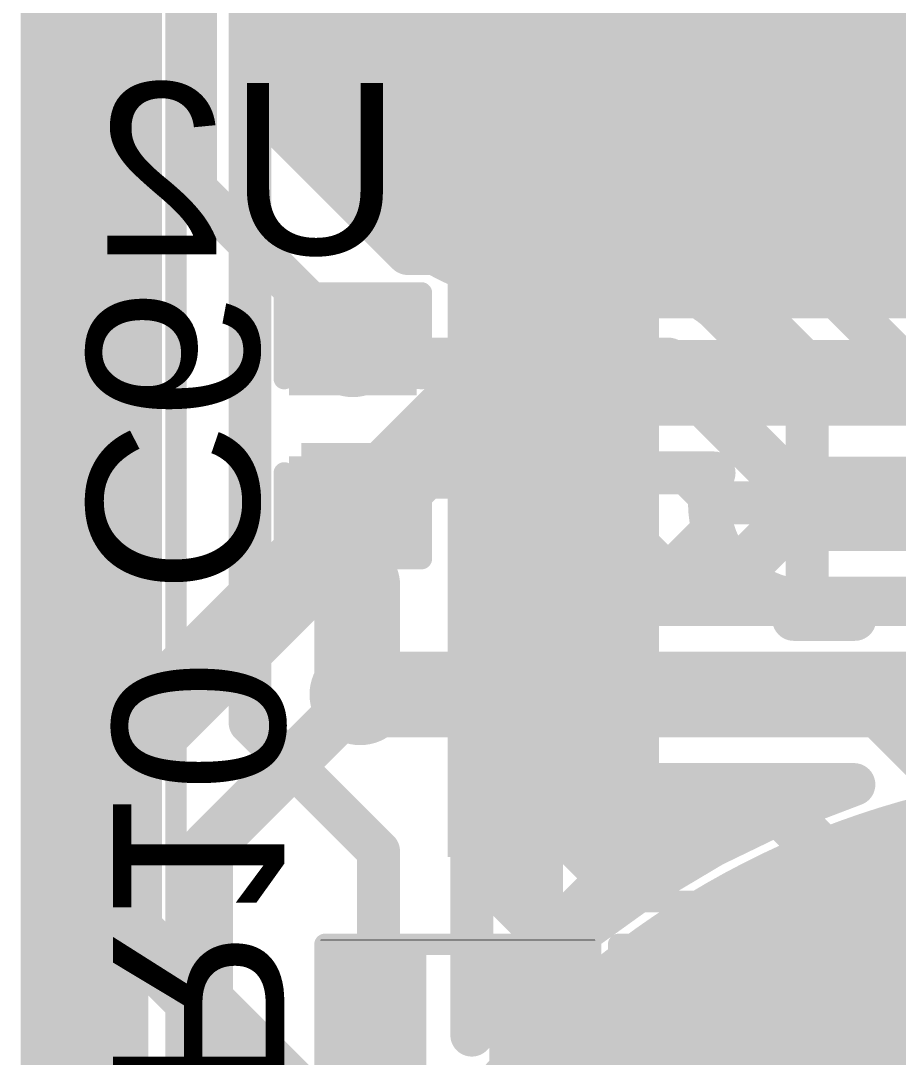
# Model space of a CAD drawing. Header units: millimetres. Extents: x -1.12 to 0.87, y -0.24 to 1.5.
# Drawn here: x -0.4455 to -0.2407, y 0.2747 to 0.5165 of the extents above; entities that cross this region are included whole.
import ezdxf

# ---------------------------------------------------------------- set-up
doc = ezdxf.new("R2010")
doc.units = ezdxf.units.MM
doc.header["$MEASUREMENT"] = 0
for name, color, linetype in [('BottomLayer', 5, 'Continuous'), ('BottomOverlay', 54, 'Continuous'), ('BottomPaste', 16, 'Continuous'), ('BottomSolder', 6, 'Continuous'), ('Mechanical2', 216, 'Continuous'), ('TopLayer', 1, 'Continuous'), ('TopOverlay', 2, 'Continuous'), ('TopPaste', 8, 'Continuous'), ('TopSolder', 216, 'Continuous'), ('ViaHoleLayer', 16, 'Continuous')]:
    doc.layers.add(name, color=color, linetype=linetype)
doc.styles.add('Arial', font='', dxfattribs={"height": 0.2})
doc.styles.get('Arial').set_extended_font_data('Arial')

# ---------------------------------------------------------------- blocks, each defined once
blk = doc.blocks.new('CAP_0402_B_10')
at = {"layer": 'BottomLayer'}
for points in [[(-0.009500000000000001, 0.0125), (-0.009499999999999998, -0.0125), (-0.0275, -0.0125), (-0.0275, 0.0125)], [(0.0275, 0.0125), (0.0275, -0.0125), (0.009500000000000001, -0.0125), (0.009499999999999998, 0.0125)]]:
    blk.add_hatch(color=5, dxfattribs=at).paths.add_polyline_path(points)
at = {"layer": 'BottomPaste'}
for points in [[(-0.009500000000000001, 0.0125), (-0.009499999999999998, -0.0125), (-0.0275, -0.0125), (-0.0275, 0.0125)], [(0.0275, 0.0125), (0.0275, -0.0125), (0.009500000000000001, -0.0125), (0.009499999999999998, 0.0125)]]:
    blk.add_hatch(color=16, dxfattribs=at).paths.add_polyline_path(points)
at = {"layer": 'BottomSolder'}
for points in [[(-0.007137800000000001, 0.0148622), (-0.007137799999999999, -0.0148622), (-0.0298622, -0.0148622), (-0.0298622, 0.0148622)], [(0.0298622, 0.0148622), (0.0298622, -0.0148622), (0.007137800000000001, -0.0148622), (0.007137799999999999, 0.0148622)]]:
    blk.add_hatch(color=6, dxfattribs=at).paths.add_polyline_path(points)
at = {"layer": 'BottomOverlay', "const_width": 0.005}
for points in [[(-0.031, 0.016), (-0.031, -0.016)], [(-0.031, 0.016), (-0.011, 0.016)], [(0.011, 0.016), (0.031, 0.016)], [(0.031, 0.016), (0.031, -0.016)], [(-0.031, -0.016), (-0.011, -0.016)], [(0.011, -0.016), (0.031, -0.016)]]:
    blk.add_lwpolyline(points, dxfattribs=at)
at = {"layer": 'BottomOverlay', "const_width": 0.0025}
for points in [[(-0.03225, 0.016, 1), (-0.02975, 0.016, 1)], [(-0.03225, 0.016, 1), (-0.02975, 0.016, 1)], [(-0.01225, 0.016, 1), (-0.00975, 0.016, 1)], [(0.00975, 0.016, 1), (0.01225, 0.016, 1)], [(0.02975, 0.016, 1), (0.03225, 0.016, 1)], [(0.02975, 0.016, 1), (0.03225, 0.016, 1)], [(-0.03225, -0.016, 1), (-0.02975, -0.016, 1)], [(-0.03225, -0.016, 1), (-0.02975, -0.016, 1)], [(-0.01225, -0.016, 1), (-0.00975, -0.016, 1)], [(0.00975, -0.016, 1), (0.01225, -0.016, 1)], [(0.02975, -0.016, 1), (0.03225, -0.016, 1)], [(0.02975, -0.016, 1), (0.03225, -0.016, 1)]]:
    blk.add_lwpolyline(points, format="xyb", close=True, dxfattribs=at)
blk = doc.blocks.new('14_TSSOP_B_20')
at = {"layer": 'BottomLayer'}
for points in [[(-0.1299212, 0.08562985), (-0.0885826, 0.08562985), (-0.0885826, 0.06791335), (-0.1299212, 0.06791335)], [(0.0885827, 0.08562985), (0.1299213, 0.08562985), (0.1299213, 0.06791335), (0.0885827, 0.06791335)], [(-0.1299212, 0.06003935), (-0.0885826, 0.06003935), (-0.0885826, 0.04232285), (-0.1299212, 0.04232285)], [(0.0885827, 0.06003925), (0.1299213, 0.06003925), (0.1299213, 0.04232275), (0.0885827, 0.04232275)], [(-0.1299212, 0.03444875), (-0.0885826, 0.03444875), (-0.0885826, 0.01673225), (-0.1299212, 0.01673225)], [(0.0885827, 0.03444875), (0.1299213, 0.03444875), (0.1299213, 0.01673225), (0.0885827, 0.01673225)], [(-0.1299212, 0.00885825), (-0.0885826, 0.00885825), (-0.0885826, -0.00885825), (-0.1299212, -0.00885825)], [(0.0885827, 0.00885815), (0.1299213, 0.00885815), (0.1299213, -0.00885835), (0.0885827, -0.00885835)], [(-0.1299212, -0.01673235), (-0.0885826, -0.01673235), (-0.0885826, -0.03444885), (-0.1299212, -0.03444885)], [(0.0885827, -0.01673235), (0.1299213, -0.01673235), (0.1299213, -0.03444885), (0.0885827, -0.03444885)], [(-0.1299212, -0.04232285), (-0.0885826, -0.04232285), (-0.0885826, -0.06003935), (-0.1299212, -0.06003935)], [(0.0885827, -0.04232295), (0.1299213, -0.04232295), (0.1299213, -0.06003945), (0.0885827, -0.06003945)], [(-0.1299212, -0.06791345), (-0.0885826, -0.06791345), (-0.0885826, -0.08562995), (-0.1299212, -0.08562995)], [(0.0885827, -0.06791345), (0.1299213, -0.06791345), (0.1299213, -0.08562995), (0.0885827, -0.08562995)]]:
    blk.add_hatch(color=5, dxfattribs=at).paths.add_polyline_path(points)
at = {"layer": 'BottomOverlay'}
blk.add_hatch(color=54, dxfattribs=at).paths.add_polyline_path([(-0.084, -0.086), (-0.073, -0.086), (-0.073, -0.068), (-0.084, -0.068)])
at = {"layer": 'BottomPaste'}
for points in [[(-0.1299212, 0.08562985), (-0.0885826, 0.08562985), (-0.0885826, 0.06791335), (-0.1299212, 0.06791335)], [(0.0885827, 0.08562985), (0.1299213, 0.08562985), (0.1299213, 0.06791335), (0.0885827, 0.06791335)], [(-0.1299212, 0.06003935), (-0.0885826, 0.06003935), (-0.0885826, 0.04232285), (-0.1299212, 0.04232285)], [(0.0885827, 0.06003925), (0.1299213, 0.06003925), (0.1299213, 0.04232275), (0.0885827, 0.04232275)], [(-0.1299212, 0.03444875), (-0.0885826, 0.03444875), (-0.0885826, 0.01673225), (-0.1299212, 0.01673225)], [(0.0885827, 0.03444875), (0.1299213, 0.03444875), (0.1299213, 0.01673225), (0.0885827, 0.01673225)], [(-0.1299212, 0.00885825), (-0.0885826, 0.00885825), (-0.0885826, -0.00885825), (-0.1299212, -0.00885825)], [(0.0885827, 0.00885815), (0.1299213, 0.00885815), (0.1299213, -0.00885835), (0.0885827, -0.00885835)], [(-0.1299212, -0.01673235), (-0.0885826, -0.01673235), (-0.0885826, -0.03444885), (-0.1299212, -0.03444885)], [(0.0885827, -0.01673235), (0.1299213, -0.01673235), (0.1299213, -0.03444885), (0.0885827, -0.03444885)], [(-0.1299212, -0.04232285), (-0.0885826, -0.04232285), (-0.0885826, -0.06003935), (-0.1299212, -0.06003935)], [(0.0885827, -0.04232295), (0.1299213, -0.04232295), (0.1299213, -0.06003945), (0.0885827, -0.06003945)], [(-0.1299212, -0.06791345), (-0.0885826, -0.06791345), (-0.0885826, -0.08562995), (-0.1299212, -0.08562995)], [(0.0885827, -0.06791345), (0.1299213, -0.06791345), (0.1299213, -0.08562995), (0.0885827, -0.08562995)]]:
    blk.add_hatch(color=16, dxfattribs=at).paths.add_polyline_path(points)
at = {"layer": 'BottomSolder'}
for points in [[(-0.1339212, 0.08962985), (-0.0845826, 0.08962985), (-0.0845826, 0.06391335), (-0.1339212, 0.06391335)], [(0.0845827, 0.08962985), (0.1339213, 0.08962985), (0.1339213, 0.06391335), (0.0845827, 0.06391335)], [(-0.1339212, 0.06403935), (-0.0845826, 0.06403935), (-0.0845826, 0.03832285), (-0.1339212, 0.03832285)], [(0.0845827, 0.06403925), (0.1339213, 0.06403925), (0.1339213, 0.03832275), (0.0845827, 0.03832275)], [(-0.1339212, 0.03844875), (-0.0845826, 0.03844875), (-0.0845826, 0.01273225), (-0.1339212, 0.01273225)], [(0.0845827, 0.03844875), (0.1339213, 0.03844875), (0.1339213, 0.01273225), (0.0845827, 0.01273225)], [(-0.1339212, 0.01285825), (-0.0845826, 0.01285825), (-0.0845826, -0.01285825), (-0.1339212, -0.01285825)], [(0.0845827, 0.01285815), (0.1339213, 0.01285815), (0.1339213, -0.01285835), (0.0845827, -0.01285835)], [(-0.1339212, -0.01273235), (-0.0845826, -0.01273235), (-0.0845826, -0.03844885), (-0.1339212, -0.03844885)], [(0.0845827, -0.01273235), (0.1339213, -0.01273235), (0.1339213, -0.03844885), (0.0845827, -0.03844885)], [(-0.1339212, -0.03832285), (-0.0845826, -0.03832285), (-0.0845826, -0.06403935), (-0.1339212, -0.06403935)], [(0.0845827, -0.03832295), (0.1339213, -0.03832295), (0.1339213, -0.06403945), (0.0845827, -0.06403945)], [(-0.1339212, -0.06391345), (-0.0845826, -0.06391345), (-0.0845826, -0.08962995), (-0.1339212, -0.08962995)], [(0.0845827, -0.06391345), (0.1339213, -0.06391345), (0.1339213, -0.08962995), (0.0845827, -0.08962995)]]:
    blk.add_hatch(color=6, dxfattribs=at).paths.add_polyline_path(points)
at = {"layer": 'BottomOverlay'}
for points, const_width in [([(-0.09, 0.0999999), (-0.09, 0.0919999)], 0.005), ([(0.0900001, 0.0999999), (-0.09, 0.0999999)], 0.005), ([(0.0900001, 0.0999999), (0.0900001, 0.0919999)], 0.005), ([(-0.141, -0.072), (-0.141, -0.082)], 0.007874), ([(-0.136, -0.077), (-0.141, -0.072)], 0.007874), ([(-0.136, -0.077), (-0.141, -0.082)], 0.007874), ([(-0.09, -0.092), (-0.09, -0.1)], 0.005), ([(0.0900001, -0.092), (0.0900001, -0.1)], 0.005), ([(0.0900001, -0.1), (-0.09, -0.1)], 0.005)]:
    blk.add_lwpolyline(points, dxfattribs=dict(at, const_width=const_width))
for points, const_width in [([(-0.09125, 0.0999999, 1), (-0.08875, 0.0999999, 1)], 0.0025), ([(-0.09125, 0.0999999, 1), (-0.08875, 0.0999999, 1)], 0.0025), ([(0.0887501, 0.0999999, 1), (0.0912501, 0.0999999, 1)], 0.0025), ([(0.0887501, 0.0999999, 1), (0.0912501, 0.0999999, 1)], 0.0025), ([(-0.09125, 0.0919999, 1), (-0.08875, 0.0919999, 1)], 0.0025), ([(0.0887501, 0.0919999, 1), (0.0912501, 0.0919999, 1)], 0.0025), ([(-0.1429685, -0.072, 1), (-0.1390315, -0.072, 1)], 0.003937), ([(-0.1429685, -0.072, 1), (-0.1390315, -0.072, 1)], 0.003937), ([(-0.1379685, -0.077, 1), (-0.1340315, -0.077, 1)], 0.003937), ([(-0.1379685, -0.077, 1), (-0.1340315, -0.077, 1)], 0.003937), ([(-0.1429685, -0.082, 1), (-0.1390315, -0.082, 1)], 0.003937), ([(-0.1429685, -0.082, 1), (-0.1390315, -0.082, 1)], 0.003937), ([(-0.09125, -0.092, 1), (-0.08875, -0.092, 1)], 0.0025), ([(0.0887501, -0.092, 1), (0.0912501, -0.092, 1)], 0.0025), ([(-0.09125, -0.1, 1), (-0.08875, -0.1, 1)], 0.0025), ([(-0.09125, -0.1, 1), (-0.08875, -0.1, 1)], 0.0025), ([(0.0887501, -0.1, 1), (0.0912501, -0.1, 1)], 0.0025), ([(0.0887501, -0.1, 1), (0.0912501, -0.1, 1)], 0.0025)]:
    blk.add_lwpolyline(points, format="xyb", close=True, dxfattribs=dict(at, const_width=const_width))
blk = doc.blocks.new('RES_0402_B_21')
at = {"layer": 'BottomLayer'}
for points in [[(-0.009499999999999996, 0.0125), (-0.009500000000000003, -0.0125), (-0.0275, -0.0125), (-0.0275, 0.0125)], [(0.0275, 0.0125), (0.0275, -0.0125), (0.009499999999999996, -0.0125), (0.009500000000000003, 0.0125)]]:
    blk.add_hatch(color=5, dxfattribs=at).paths.add_polyline_path(points)
at = {"layer": 'BottomPaste'}
for points in [[(-0.009499999999999996, 0.0125), (-0.009500000000000003, -0.0125), (-0.0275, -0.0125), (-0.0275, 0.0125)], [(0.0275, 0.0125), (0.0275, -0.0125), (0.009499999999999996, -0.0125), (0.009500000000000003, 0.0125)]]:
    blk.add_hatch(color=16, dxfattribs=at).paths.add_polyline_path(points)
at = {"layer": 'BottomSolder'}
for points in [[(-0.007334599999999997, 0.0146654), (-0.007334600000000003, -0.0146654), (-0.0296654, -0.0146654), (-0.0296654, 0.0146654)], [(0.0296654, 0.0146654), (0.0296654, -0.0146654), (0.007334599999999997, -0.0146654), (0.007334600000000003, 0.0146654)]]:
    blk.add_hatch(color=6, dxfattribs=at).paths.add_polyline_path(points)
at = {"layer": 'BottomOverlay'}
for points, const_width in [([(-0.031, -0.016), (-0.031, 0.016)], 0.005), ([(-0.031, 0.016), (0.031, 0.016)], 0.005), ([(-0.032, 0.017), (0.032, 0.017)], 0.000127), ([(0.031, -0.016), (0.031, 0.016)], 0.005), ([(-0.031, -0.016), (0.031, -0.016)], 0.005)]:
    blk.add_lwpolyline(points, dxfattribs=dict(at, const_width=const_width))
for points, const_width in [([(-0.03225, 0.016, 1), (-0.02975, 0.016, 1)], 0.0025), ([(-0.03225, 0.016, 1), (-0.02975, 0.016, 1)], 0.0025), ([(-0.0320317, 0.017, 1), (-0.0319683, 0.017, 1)], 6.35e-05), ([(0.02975, 0.016, 1), (0.03225, 0.016, 1)], 0.0025), ([(0.02975, 0.016, 1), (0.03225, 0.016, 1)], 0.0025), ([(0.0319683, 0.017, 1), (0.0320317, 0.017, 1)], 6.35e-05), ([(-0.03225, -0.016, 1), (-0.02975, -0.016, 1)], 0.0025), ([(-0.03225, -0.016, 1), (-0.02975, -0.016, 1)], 0.0025), ([(0.02975, -0.016, 1), (0.03225, -0.016, 1)], 0.0025), ([(0.02975, -0.016, 1), (0.03225, -0.016, 1)], 0.0025)]:
    blk.add_lwpolyline(points, format="xyb", close=True, dxfattribs=dict(at, const_width=const_width))
blk = doc.blocks.new('SEMG_SENSOR_33')
at = {"layer": 'TopLayer'}
h = blk.add_hatch(color=1, dxfattribs=at)
edge = h.paths.add_edge_path()
edge.add_arc((-0.1240147, -0.0005045), 0.0826771, 90, 270)
edge.add_line((-0.1240147, -0.08318160000000001), (0.1240169, -0.08318160000000001))
edge.add_arc((0.1240169, -0.0005045), 0.0826771, 270, 450)
edge.add_line((0.1240169, 0.0821726), (-0.1240147, 0.0821726))
h = blk.add_hatch(color=1, dxfattribs=at)
edge = h.paths.add_edge_path()
edge.add_arc((-1.1e-06, -0.3931962), 0.1968504, 0, 360)
at = {"layer": 'TopPaste'}
h = blk.add_hatch(color=8, dxfattribs=at)
edge = h.paths.add_edge_path()
edge.add_arc((-0.1240147, -0.0005045), 0.0826771, 90, 270)
edge.add_line((-0.1240147, -0.08318160000000001), (0.1240169, -0.08318160000000001))
edge.add_arc((0.1240169, -0.0005045), 0.0826771, 270, 450)
edge.add_line((0.1240169, 0.0821726), (-0.1240147, 0.0821726))
h = blk.add_hatch(color=8, dxfattribs=at)
edge = h.paths.add_edge_path()
edge.add_arc((-1.1e-06, -0.3931962), 0.1968504, 0, 360)
at = {"layer": 'TopSolder'}
h = blk.add_hatch(color=216, dxfattribs=at)
edge = h.paths.add_edge_path()
edge.add_arc((-0.1240147, -0.0005045), 0.0866771, 90, 270)
edge.add_line((-0.1240147, -0.08718160000000001), (0.1240169, -0.08718160000000001))
edge.add_arc((0.1240169, -0.0005045), 0.0866771, 270, 450)
edge.add_line((0.1240169, 0.0861726), (-0.1240147, 0.0861726))
h = blk.add_hatch(color=216, dxfattribs=at)
edge = h.paths.add_edge_path()
edge.add_arc((-1.1e-06, -0.3931962), 0.2008504, 0, 360)
at = {"layer": 'TopOverlay', "const_width": 0.005}
blk.add_lwpolyline([(-0.2237483, -0.4317209), (-0.2237483, 0.431721)], dxfattribs=at)
blk = doc.blocks.new('CAP_0402_B_34')
at = {"layer": 'BottomLayer'}
for points in [[(-0.009500000000000001, 0.0125), (-0.009499999999999998, -0.0125), (-0.0275, -0.0125), (-0.0275, 0.0125)], [(0.0275, 0.0125), (0.0275, -0.0125), (0.009500000000000001, -0.0125), (0.009499999999999998, 0.0125)]]:
    blk.add_hatch(color=5, dxfattribs=at).paths.add_polyline_path(points)
at = {"layer": 'BottomPaste'}
for points in [[(-0.009500000000000001, 0.0125), (-0.009499999999999998, -0.0125), (-0.0275, -0.0125), (-0.0275, 0.0125)], [(0.0275, 0.0125), (0.0275, -0.0125), (0.009500000000000001, -0.0125), (0.009499999999999998, 0.0125)]]:
    blk.add_hatch(color=16, dxfattribs=at).paths.add_polyline_path(points)
at = {"layer": 'BottomSolder'}
for points in [[(-0.007137800000000001, 0.0148622), (-0.007137799999999999, -0.0148622), (-0.0298622, -0.0148622), (-0.0298622, 0.0148622)], [(0.0298622, 0.0148622), (0.0298622, -0.0148622), (0.007137800000000001, -0.0148622), (0.007137799999999999, 0.0148622)]]:
    blk.add_hatch(color=6, dxfattribs=at).paths.add_polyline_path(points)
at = {"layer": 'BottomOverlay', "const_width": 0.005}
for points in [[(-0.031, 0.016), (-0.031, -0.016)], [(-0.011, 0.016), (-0.031, 0.016)], [(0.031, 0.016), (0.011, 0.016)], [(0.031, 0.016), (0.031, -0.016)], [(-0.011, -0.016), (-0.031, -0.016)], [(0.031, -0.016), (0.011, -0.016)]]:
    blk.add_lwpolyline(points, dxfattribs=at)
at = {"layer": 'BottomOverlay', "const_width": 0.0025}
for points in [[(-0.03225, 0.016, 1), (-0.02975, 0.016, 1)], [(-0.03225, 0.016, 1), (-0.02975, 0.016, 1)], [(-0.01225, 0.016, 1), (-0.00975, 0.016, 1)], [(0.00975, 0.016, 1), (0.01225, 0.016, 1)], [(0.02975, 0.016, 1), (0.03225, 0.016, 1)], [(0.02975, 0.016, 1), (0.03225, 0.016, 1)], [(-0.03225, -0.016, 1), (-0.02975, -0.016, 1)], [(-0.03225, -0.016, 1), (-0.02975, -0.016, 1)], [(-0.01225, -0.016, 1), (-0.00975, -0.016, 1)], [(0.00975, -0.016, 1), (0.01225, -0.016, 1)], [(0.02975, -0.016, 1), (0.03225, -0.016, 1)], [(0.02975, -0.016, 1), (0.03225, -0.016, 1)]]:
    blk.add_lwpolyline(points, format="xyb", close=True, dxfattribs=at)

msp = doc.modelspace()

# ---------------------------------------------------------------- hatches: boundary and pattern name
at = {"layer": 'BottomLayer'}
for points in [[(-0.353, 0.479), (-0.282, 0.479), (-0.282, 0.54), (-0.353, 0.54)], [(-0.38, 0.392), (-0.352, 0.392), (-0.352, 0.418), (-0.38, 0.418)], [(-0.2669801, 0.272), (-0.2119801, 0.272), (-0.2119801, 0.3), (-0.2669801, 0.3)]]:
    msp.add_hatch(color=5, dxfattribs=at).paths.add_polyline_path(points)
h = msp.add_hatch(color=5, dxfattribs=at)
edge = h.paths.add_edge_path()
edge.add_arc((-0.368, 0.4405), 0.011811, 0, 360)
h = msp.add_hatch(color=5, dxfattribs=at)
edge = h.paths.add_edge_path()
edge.add_arc((-0.262, 0.404), 0.011811, 0, 360)
h = msp.add_hatch(color=5, dxfattribs=at)
edge = h.paths.add_edge_path()
edge.add_arc((-0.366298, 0.359298), 0.011811, 0, 360)
at = {"layer": 'TopLayer'}
h = msp.add_hatch(color=1, dxfattribs=at)
edge = h.paths.add_edge_path()
edge.add_arc((-0.368, 0.4405), 0.011811, 0, 360)
h = msp.add_hatch(color=1, dxfattribs=at)
edge = h.paths.add_edge_path()
edge.add_arc((-0.262, 0.404), 0.011811, 0, 360)
h = msp.add_hatch(color=1, dxfattribs=at)
edge = h.paths.add_edge_path()
edge.add_arc((-0.366298, 0.359298), 0.011811, 0, 360)
at = {"layer": 'ViaHoleLayer'}
h = msp.add_hatch(color=16, dxfattribs=at)
edge = h.paths.add_edge_path()
edge.add_arc((-0.368, 0.4405), 0.0059055, 0, 360)
h = msp.add_hatch(color=16, dxfattribs=at)
edge = h.paths.add_edge_path()
edge.add_arc((-0.262, 0.404), 0.0059055, 0, 360)
h = msp.add_hatch(color=16, dxfattribs=at)
edge = h.paths.add_edge_path()
edge.add_arc((-0.366298, 0.359298), 0.0059055, 0, 360)

# ---------------------------------------------------------------- linework, layer by layer
at = {"layer": 'BottomLayer'}
for points, const_width in [([(-0.42, 0.304), (-0.42, 0.638)], 0.015), ([(-0.3919802, 0.4989802), (-0.3919802, 0.547)], 0.01), ([(-0.2555, 0.4795), (-0.2555, 0.537)], 0.015), ([(-0.3189802, 0.5095), (-0.2962598, 0.5322204)], 0.01), ([(-0.3919802, 0.3527206), (-0.3919802, 0.4989802)], 0.01), ([(-0.3919802, 0.4989802), (-0.3551812, 0.4621812)], 0.01), ([(-0.288, 0.485), (-0.235, 0.432)], 0.01), ([(-0.2555, 0.4795), (-0.198, 0.422)], 0.015), ([(-0.3551812, 0.4621812), (-0.3222164, 0.4621812)], 0.01), ([(-0.2895629, 0.4639355), (-0.2860763, 0.4604489)], 0.01), ([(-0.2895629, 0.4604489), (-0.2895629, 0.4639355)], 0.01), ([(-0.2895629, 0.4604489), (-0.2860763, 0.4604489)], 0.01), ([(-0.2855629, 0.4599355), (-0.2556838, 0.4300564)], 0.01), ([(-0.2855629, 0.4509955), (-0.2855629, 0.4599355)], 0.01), ([(-0.2855629, 0.4526068), (-0.2818986, 0.4562711)], 0.01), ([(-0.2825506, 0.4485922), (-0.2646392, 0.4306808)], 0.01), ([(-0.368, 0.4405), (-0.3645, 0.4405)], 0.012), ([(-0.3645, 0.4405), (-0.3605906, 0.4365906)], 0.012), ([(-0.2719219, 0.4379635), (-0.2677564, 0.442129)], 0.01), ([(-0.3605906, 0.4365906), (-0.3212322, 0.4365906)], 0.012), ([(-0.3212322, 0.4365906), (-0.2945906, 0.4365906)], 0.012), ([(-0.2945906, 0.4365906), (-0.262, 0.404)], 0.012), ([(-0.262, 0.404), (-0.262, 0.425811)], 0.01), ([(-0.3645, 0.4035), (-0.3569999, 0.4110001)], 0.01), ([(-0.3569999, 0.4110001), (-0.3212322, 0.4110001)], 0.012), ([(-0.368, 0.3860002), (-0.368, 0.4005)], 0.02), ([(-0.283811, 0.404), (-0.262, 0.404)], 0.01), ([(-0.2805905, 0.3854095), (-0.262, 0.404)], 0.012), ([(-0.262, 0.382189), (-0.262, 0.404)], 0.01), ([(-0.368, 0.4035), (-0.3645, 0.4035)], 0.01), ([(-0.368, 0.3860002), (-0.366991, 0.3849912)], 0.02), ([(-0.366991, 0.359991), (-0.366991, 0.3849912)], 0.02), ([(-0.3212322, 0.3854095), (-0.2805905, 0.3854095)], 0.012), ([(-0.2651394, 0.376819), (-0.2508818, 0.376819)], 0.01), ([(-0.366991, 0.359991), (-0.366298, 0.359298)], 0.02), ([(-0.3222164, 0.359819), (-0.2498189, 0.359819)], 0.012), ([(-0.2498189, 0.359819), (-0.1854802, 0.2954803)], 0.012), ([(-0.3919802, 0.3527206), (-0.362, 0.3227404)], 0.01), ([(-0.325, 0.3314448), (-0.3223306, 0.3341142)], 0.012), ([(-0.3222164, 0.3342284), (-0.3212322, 0.3342284)], 0.012), ([(-0.3223306, 0.3341142), (-0.3222164, 0.3342284)], 0.01), ([(-0.3212322, 0.3342284), (-0.2702283, 0.3342284)], 0.012), ([(-0.2702283, 0.3342284), (-0.2482085, 0.3122086)], 0.012), ([(-0.325, 0.285), (-0.325, 0.3314448)], 0.012), ([(-0.362, 0.285), (-0.362, 0.3227404)], 0.01), ([(-0.2482085, 0.293), (-0.2482085, 0.3122086)], 0.012), ([(-0.42, 0.304), (-0.37, 0.254)], 0.015), ([(-0.2934801, 0.2638579), (-0.2934801, 0.285)], 0.01), ([(-0.2934801, 0.285), (-0.2894801, 0.281)], 0.01)]:
    msp.add_lwpolyline(points, dxfattribs=dict(at, const_width=const_width))
for points, const_width in [([(-0.3214802, 0.5095, 1), (-0.3164802, 0.5095, 1)], 0.005), ([(-0.3944802, 0.4989802, 1), (-0.3894802, 0.4989802, 1)], 0.005), ([(-0.3944802, 0.4989802, 1), (-0.3894802, 0.4989802, 1)], 0.005), ([(-0.3944802, 0.4989802, 1), (-0.3894802, 0.4989802, 1)], 0.005), ([(-0.2905, 0.485, 1), (-0.2855, 0.485, 1)], 0.005), ([(-0.25925, 0.4795, 1), (-0.25175, 0.4795, 1)], 0.0075), ([(-0.25925, 0.4795, 1), (-0.25175, 0.4795, 1)], 0.0075), ([(-0.3576812, 0.4621812, 1), (-0.3526812, 0.4621812, 1)], 0.005), ([(-0.3576812, 0.4621812, 1), (-0.3526812, 0.4621812, 1)], 0.005), ([(-0.3247164, 0.4621812, 1), (-0.3197164, 0.4621812, 1)], 0.005), ([(-0.2920629, 0.4639355, 1), (-0.2870629, 0.4639355, 1)], 0.005), ([(-0.2920629, 0.4639355, 1), (-0.2870629, 0.4639355, 1)], 0.005), ([(-0.2920629, 0.4604489, 1), (-0.2870629, 0.4604489, 1)], 0.005), ([(-0.2920629, 0.4604489, 1), (-0.2870629, 0.4604489, 1)], 0.005), ([(-0.2885763, 0.4604489, 1), (-0.2835763, 0.4604489, 1)], 0.005), ([(-0.2885763, 0.4604489, 1), (-0.2835763, 0.4604489, 1)], 0.005), ([(-0.2880629, 0.4599355, 1), (-0.2830629, 0.4599355, 1)], 0.005), ([(-0.2880629, 0.4599355, 1), (-0.2830629, 0.4599355, 1)], 0.005), ([(-0.2843986, 0.4562711, 1), (-0.2793986, 0.4562711, 1)], 0.005), ([(-0.2880629, 0.4526068, 1), (-0.2830629, 0.4526068, 1)], 0.005), ([(-0.2880629, 0.4509955, 1), (-0.2830629, 0.4509955, 1)], 0.005), ([(-0.2880629, 0.4509955, 1), (-0.2830629, 0.4509955, 1)], 0.005), ([(-0.2880629, 0.4509955, 1), (-0.2830629, 0.4509955, 1)], 0.005), ([(-0.2850698, 0.4486114, 1), (-0.2800698, 0.4486114, 1)], 0.005), ([(-0.2850506, 0.4485922, 1), (-0.2800506, 0.4485922, 1)], 0.005), ([(-0.2850506, 0.4485922, 1), (-0.2800506, 0.4485922, 1)], 0.005), ([(-0.371, 0.4405, 1), (-0.365, 0.4405, 1)], 0.006), ([(-0.3675, 0.4405, 1), (-0.3615, 0.4405, 1)], 0.006), ([(-0.3675, 0.4405, 1), (-0.3615, 0.4405, 1)], 0.006), ([(-0.2702564, 0.442129, 1), (-0.2652564, 0.442129, 1)], 0.005), ([(-0.3635906, 0.4365906, 1), (-0.3575906, 0.4365906, 1)], 0.006), ([(-0.3635906, 0.4365906, 1), (-0.3575906, 0.4365906, 1)], 0.006), ([(-0.3242322, 0.4365906, 1), (-0.3182322, 0.4365906, 1)], 0.006), ([(-0.3242322, 0.4365906, 1), (-0.3182322, 0.4365906, 1)], 0.006), ([(-0.2975906, 0.4365906, 1), (-0.2915906, 0.4365906, 1)], 0.006), ([(-0.2975906, 0.4365906, 1), (-0.2915906, 0.4365906, 1)], 0.006), ([(-0.2744219, 0.4379635, 1), (-0.2694219, 0.4379635, 1)], 0.005), ([(-0.2671392, 0.4306808, 1), (-0.2621392, 0.4306808, 1)], 0.005), ([(-0.2671392, 0.4306808, 1), (-0.2621392, 0.4306808, 1)], 0.005), ([(-0.2581838, 0.4300564, 1), (-0.2531838, 0.4300564, 1)], 0.005), ([(-0.2581838, 0.4300564, 1), (-0.2531838, 0.4300564, 1)], 0.005), ([(-0.2645, 0.425811, 1), (-0.2595, 0.425811, 1)], 0.005), ([(-0.3599999, 0.4110001, 1), (-0.3539999, 0.4110001, 1)], 0.006), ([(-0.3594999, 0.4110001, 1), (-0.3544999, 0.4110001, 1)], 0.005), ([(-0.3242322, 0.4110001, 1), (-0.3182322, 0.4110001, 1)], 0.006), ([(-0.373, 0.4005, 1), (-0.363, 0.4005, 1)], 0.01), ([(-0.286311, 0.404, 1), (-0.281311, 0.404, 1)], 0.005), ([(-0.265, 0.404, 1), (-0.259, 0.404, 1)], 0.006), ([(-0.265, 0.404, 1), (-0.259, 0.404, 1)], 0.006), ([(-0.2645, 0.404, 1), (-0.2595, 0.404, 1)], 0.005), ([(-0.2645, 0.404, 1), (-0.2595, 0.404, 1)], 0.005), ([(-0.2645, 0.404, 1), (-0.2595, 0.404, 1)], 0.005), ([(-0.3705, 0.4035, 1), (-0.3655, 0.4035, 1)], 0.005), ([(-0.367, 0.4035, 1), (-0.362, 0.4035, 1)], 0.005), ([(-0.367, 0.4035, 1), (-0.362, 0.4035, 1)], 0.005), ([(-0.373, 0.3860002, 1), (-0.363, 0.3860002, 1)], 0.01), ([(-0.373, 0.3860002, 1), (-0.363, 0.3860002, 1)], 0.01), ([(-0.371991, 0.3849912, 1), (-0.361991, 0.3849912, 1)], 0.01), ([(-0.371991, 0.3849912, 1), (-0.361991, 0.3849912, 1)], 0.01), ([(-0.3242322, 0.3854095, 1), (-0.3182322, 0.3854095, 1)], 0.006), ([(-0.2835905, 0.3854095, 1), (-0.2775905, 0.3854095, 1)], 0.006), ([(-0.2835905, 0.3854095, 1), (-0.2775905, 0.3854095, 1)], 0.006), ([(-0.2645, 0.382189, 1), (-0.2595, 0.382189, 1)], 0.005), ([(-0.2535, 0.3795494, 1), (-0.2485, 0.3795494, 1)], 0.005), ([(-0.2671392, 0.3773192, 1), (-0.2621392, 0.3773192, 1)], 0.005), ([(-0.2676394, 0.376819, 1), (-0.2626394, 0.376819, 1)], 0.005), ([(-0.2533818, 0.376819, 1), (-0.2483818, 0.376819, 1)], 0.005), ([(-0.371991, 0.359991, 1), (-0.361991, 0.359991, 1)], 0.01), ([(-0.371991, 0.359991, 1), (-0.361991, 0.359991, 1)], 0.01), ([(-0.371298, 0.359298, 1), (-0.361298, 0.359298, 1)], 0.01), ([(-0.3252164, 0.359819, 1), (-0.3192164, 0.359819, 1)], 0.006), ([(-0.2528189, 0.359819, 1), (-0.2468189, 0.359819, 1)], 0.006), ([(-0.2528189, 0.359819, 1), (-0.2468189, 0.359819, 1)], 0.006), ([(-0.3944802, 0.3527206, 1), (-0.3894802, 0.3527206, 1)], 0.005), ([(-0.3944802, 0.3527206, 1), (-0.3894802, 0.3527206, 1)], 0.005), ([(-0.3253306, 0.3341142, 1), (-0.3193306, 0.3341142, 1)], 0.006), ([(-0.3252164, 0.3342284, 1), (-0.3192164, 0.3342284, 1)], 0.006), ([(-0.3248306, 0.3341142, 1), (-0.3198306, 0.3341142, 1)], 0.005), ([(-0.3242322, 0.3342284, 1), (-0.3182322, 0.3342284, 1)], 0.006), ([(-0.3242322, 0.3342284, 1), (-0.3182322, 0.3342284, 1)], 0.006), ([(-0.3247164, 0.3342284, 1), (-0.3197164, 0.3342284, 1)], 0.005), ([(-0.2732283, 0.3342284, 1), (-0.2672283, 0.3342284, 1)], 0.006), ([(-0.2732283, 0.3342284, 1), (-0.2672283, 0.3342284, 1)], 0.006), ([(-0.328, 0.3314448, 1), (-0.322, 0.3314448, 1)], 0.006), ([(-0.328, 0.3314448, 1), (-0.322, 0.3314448, 1)], 0.006), ([(-0.3645, 0.3227404, 1), (-0.3595, 0.3227404, 1)], 0.005), ([(-0.3645, 0.3227404, 1), (-0.3595, 0.3227404, 1)], 0.005), ([(-0.2512085, 0.3122086, 1), (-0.2452085, 0.3122086, 1)], 0.006), ([(-0.2512085, 0.3122086, 1), (-0.2452085, 0.3122086, 1)], 0.006), ([(-0.42375, 0.304, 1), (-0.41625, 0.304, 1)], 0.0075), ([(-0.42375, 0.304, 1), (-0.41625, 0.304, 1)], 0.0075), ([(-0.2512085, 0.293, 1), (-0.2452085, 0.293, 1)], 0.006), ([(-0.328, 0.285, 1), (-0.322, 0.285, 1)], 0.006), ([(-0.3645, 0.285, 1), (-0.3595, 0.285, 1)], 0.005), ([(-0.2959801, 0.285, 1), (-0.2909801, 0.285, 1)], 0.005), ([(-0.2959801, 0.285, 1), (-0.2909801, 0.285, 1)], 0.005), ([(-0.2919801, 0.281, 1), (-0.2869801, 0.281, 1)], 0.005)]:
    msp.add_lwpolyline(points, format="xyb", close=True, dxfattribs=dict(at, const_width=const_width))
at = {"layer": 'BottomLayer', "const_width": 0.01}
for points in [[(-0.2855629, 0.4509955, -0.05645218389861856), (-0.2825698, 0.4486114)], [(-0.2855629, 0.4509955, -0.05685207692302569), (-0.2825506, 0.4485922)], [(-0.2646392, 0.4306808, -0.08430257099834128), (-0.2556838, 0.4300564)], [(-0.251, 0.3795494, -0.1310823253849428), (-0.2646392, 0.3773192)]]:
    msp.add_lwpolyline(points, format="xyb", dxfattribs=at)
at = {"layer": 'Mechanical2', "const_width": 0.01}
msp.add_lwpolyline([(-0.4404892, 0.104268), (-0.4404892, 0.9650021)], dxfattribs=at)
msp.add_lwpolyline([(-0.4404892, 0.104268), (-0.4404892, 0.9650021)], dxfattribs=at)
at = {"layer": 'TopLayer'}
for points, const_width in [([(-0.425681, 0.3420741), (-0.425681, 0.868319)], 0.02), ([(-0.404681, 0.477181), (-0.404681, 0.7811889)], 0.01), ([(-0.404681, 0.477181), (-0.368, 0.4405)], 0.01), ([(-0.425681, 0.3420741), (-0.3357551, 0.432)], 0.02), ([(-0.3357551, 0.432), (-0.1579801, 0.432)], 0.02), ([(-0.3402446, 0.3978121), (-0.3270567, 0.411)], 0.01), ([(-0.3295874, 0.380298), (-0.2988854, 0.411)], 0.01), ([(-0.3270567, 0.411), (-0.2837104, 0.411)], 0.01), ([(-0.3183292, 0.411), (-0.2876272, 0.380298)], 0.01), ([(-0.2900449, 0.411), (-0.2847474, 0.4057025)], 0.01), ([(-0.262, 0.404), (-0.261811, 0.403811)], 0.022), ([(-0.261811, 0.403811), (-0.1698109, 0.403811)], 0.022), ([(-0.3368351, 0.4012216), (-0.3159115, 0.380298)], 0.01), ([(-0.3402446, 0.380298), (-0.3402446, 0.3978121)], 0.01), ([(-0.3013031, 0.380298), (-0.2839187, 0.3976824)], 0.01), ([(-0.2730188, 0.380298), (-0.2704893, 0.3828275)], 0.01), ([(-0.3402446, 0.380298), (-0.2233805, 0.380298)], 0.01), ([(-0.2567094, 0.381811), (-0.2218675, 0.381811)], 0.01), ([(-0.366298, 0.359298), (-0.2146821, 0.359298)], 0.02), ([(-0.402, 0.323596), (-0.366298, 0.359298)], 0.012), ([(-0.425681, 0.235319), (-0.425681, 0.3420741)], 0.02), ([(-0.3402446, 0.338298), (-0.2510856, 0.338298)], 0.01), ([(-0.3402446, 0.2847879), (-0.2867345, 0.338298)], 0.01), ([(-0.3402446, 0.3130722), (-0.3150188, 0.338298)], 0.01), ([(-0.3402446, 0.2798244), (-0.3402446, 0.338298)], 0.01), ([(-0.3304797, 0.338298), (-0.3040037, 0.311822)], 0.01), ([(-0.3021954, 0.338298), (-0.2865789, 0.3226815)], 0.01), ([(-0.2739115, 0.338298), (-0.2676193, 0.3320058)], 0.01), ([(-0.2627012, 0.334047), (-0.2584502, 0.338298)], 0.01), ([(-0.402, 0.212), (-0.402, 0.323596)], 0.012), ([(-0.3402446, 0.3197786), (-0.3199965, 0.2995305)], 0.01), ([(-0.3402446, 0.2914943), (-0.3346116, 0.2858613)], 0.01)]:
    msp.add_lwpolyline(points, dxfattribs=dict(at, const_width=const_width))
for points, const_width in [([(-0.407181, 0.477181, 1), (-0.402181, 0.477181, 1)], 0.005), ([(-0.407181, 0.477181, 1), (-0.402181, 0.477181, 1)], 0.005), ([(-0.3705, 0.4405, 1), (-0.3655, 0.4405, 1)], 0.005), ([(-0.3407551, 0.432, 1), (-0.3307551, 0.432, 1)], 0.01), ([(-0.3407551, 0.432, 1), (-0.3307551, 0.432, 1)], 0.01), ([(-0.3295567, 0.411, 1), (-0.3245567, 0.411, 1)], 0.005), ([(-0.3295567, 0.411, 1), (-0.3245567, 0.411, 1)], 0.005), ([(-0.3208292, 0.411, 1), (-0.3158292, 0.411, 1)], 0.005), ([(-0.3013854, 0.411, 1), (-0.2963854, 0.411, 1)], 0.005), ([(-0.2925449, 0.411, 1), (-0.2875449, 0.411, 1)], 0.005), ([(-0.2862104, 0.411, 1), (-0.2812104, 0.411, 1)], 0.005), ([(-0.2862104, 0.411, 1), (-0.2812104, 0.411, 1)], 0.005), ([(-0.2675, 0.404, 1), (-0.2565, 0.404, 1)], 0.011), ([(-0.267311, 0.403811, 1), (-0.256311, 0.403811, 1)], 0.011), ([(-0.267311, 0.403811, 1), (-0.256311, 0.403811, 1)], 0.011), ([(-0.2872474, 0.4057025, 1), (-0.2822474, 0.4057025, 1)], 0.005), ([(-0.3393351, 0.4012216, 1), (-0.3343351, 0.4012216, 1)], 0.005), ([(-0.3427446, 0.3978121, 1), (-0.3377446, 0.3978121, 1)], 0.005), ([(-0.3427446, 0.3978121, 1), (-0.3377446, 0.3978121, 1)], 0.005), ([(-0.2864187, 0.3976824, 1), (-0.2814187, 0.3976824, 1)], 0.005), ([(-0.2729893, 0.3828275, 1), (-0.2679893, 0.3828275, 1)], 0.005), ([(-0.3427446, 0.380298, 1), (-0.3377446, 0.380298, 1)], 0.005), ([(-0.3427446, 0.380298, 1), (-0.3377446, 0.380298, 1)], 0.005), ([(-0.3320874, 0.380298, 1), (-0.3270874, 0.380298, 1)], 0.005), ([(-0.3184115, 0.380298, 1), (-0.3134115, 0.380298, 1)], 0.005), ([(-0.3038031, 0.380298, 1), (-0.2988031, 0.380298, 1)], 0.005), ([(-0.2901272, 0.380298, 1), (-0.2851272, 0.380298, 1)], 0.005), ([(-0.2755188, 0.380298, 1), (-0.2705188, 0.380298, 1)], 0.005), ([(-0.2592094, 0.381811, 1), (-0.2542094, 0.381811, 1)], 0.005), ([(-0.2592094, 0.381811, 1), (-0.2542094, 0.381811, 1)], 0.005), ([(-0.371298, 0.359298, 1), (-0.361298, 0.359298, 1)], 0.01), ([(-0.369298, 0.359298, 1), (-0.363298, 0.359298, 1)], 0.006), ([(-0.430681, 0.3420741, 1), (-0.420681, 0.3420741, 1)], 0.01), ([(-0.430681, 0.3420741, 1), (-0.420681, 0.3420741, 1)], 0.01), ([(-0.430681, 0.3420741, 1), (-0.420681, 0.3420741, 1)], 0.01), ([(-0.3427446, 0.338298, 1), (-0.3377446, 0.338298, 1)], 0.005), ([(-0.3427446, 0.338298, 1), (-0.3377446, 0.338298, 1)], 0.005), ([(-0.3329797, 0.338298, 1), (-0.3279797, 0.338298, 1)], 0.005), ([(-0.3175188, 0.338298, 1), (-0.3125188, 0.338298, 1)], 0.005), ([(-0.3046954, 0.338298, 1), (-0.2996954, 0.338298, 1)], 0.005), ([(-0.2892345, 0.338298, 1), (-0.2842345, 0.338298, 1)], 0.005), ([(-0.2764115, 0.338298, 1), (-0.2714115, 0.338298, 1)], 0.005), ([(-0.2609502, 0.338298, 1), (-0.2559502, 0.338298, 1)], 0.005), ([(-0.2535856, 0.338298, 1), (-0.2485856, 0.338298, 1)], 0.005), ([(-0.2535856, 0.338298, 1), (-0.2485856, 0.338298, 1)], 0.005), ([(-0.2652012, 0.334047, 1), (-0.2602012, 0.334047, 1)], 0.005), ([(-0.2701193, 0.3320058, 1), (-0.2651193, 0.3320058, 1)], 0.005), ([(-0.405, 0.323596, 1), (-0.399, 0.323596, 1)], 0.006), ([(-0.405, 0.323596, 1), (-0.399, 0.323596, 1)], 0.006), ([(-0.2890789, 0.3226815, 1), (-0.2840789, 0.3226815, 1)], 0.005), ([(-0.3427446, 0.3197786, 1), (-0.3377446, 0.3197786, 1)], 0.005), ([(-0.3427446, 0.3130722, 1), (-0.3377446, 0.3130722, 1)], 0.005), ([(-0.3065037, 0.311822, 1), (-0.3015037, 0.311822, 1)], 0.005), ([(-0.3224965, 0.2995305, 1), (-0.3174965, 0.2995305, 1)], 0.005), ([(-0.3427446, 0.2914943, 1), (-0.3377446, 0.2914943, 1)], 0.005), ([(-0.3371116, 0.2858613, 1), (-0.3321116, 0.2858613, 1)], 0.005), ([(-0.3427446, 0.2847879, 1), (-0.3377446, 0.2847879, 1)], 0.005), ([(-0.3427446, 0.2798244, 1), (-0.3377446, 0.2798244, 1)], 0.005), ([(-0.3427446, 0.2798244, 1), (-0.3377446, 0.2798244, 1)], 0.005)]:
    msp.add_lwpolyline(points, format="xyb", close=True, dxfattribs=dict(at, const_width=const_width))
at = {"layer": 'TopLayer', "const_width": 0.01}
for points in [[(-0.2567094, 0.381811, -0.5848293980682371), (-0.2837104, 0.411)], [(-0.3402446, 0.2798244, -0.1304266184835394), (-0.2510856, 0.338298)]]:
    msp.add_lwpolyline(points, format="xyb", dxfattribs=at)

# ---------------------------------------------------------------- block references
for name, p in [('SEMG_SENSOR_33', (-0.1854892, 0.5342658)), ('RES_0402_B_21', (-0.3435, 0.285))]:
    msp.add_blockref(name, p)
for name, p, rotation in [('14_TSSOP_B_20', (-0.2119802, 0.411), 180), ('CAP_0402_B_10', (-0.368, 0.422), 90), ('CAP_0402_B_34', (-0.2749801, 0.285), 180)]:
    msp.add_blockref(name, p, dxfattribs=dict(rotation=rotation))

# ---------------------------------------------------------------- texts
at = {"layer": 'BottomOverlay', "style": 'Arial', "text_generation_flag": 2}
msp.add_text('U2', height=0.04, dxfattribs=at).set_placement((-0.3566775, 0.4620065))
for s, p in [('C6', (-0.4299935, 0.3826775)), ('R10', (-0.4239935, 0.2650162))]:
    msp.add_text(s, height=0.04, rotation=270, dxfattribs=at).set_placement(p)

doc.saveas('drawing.dxf')
